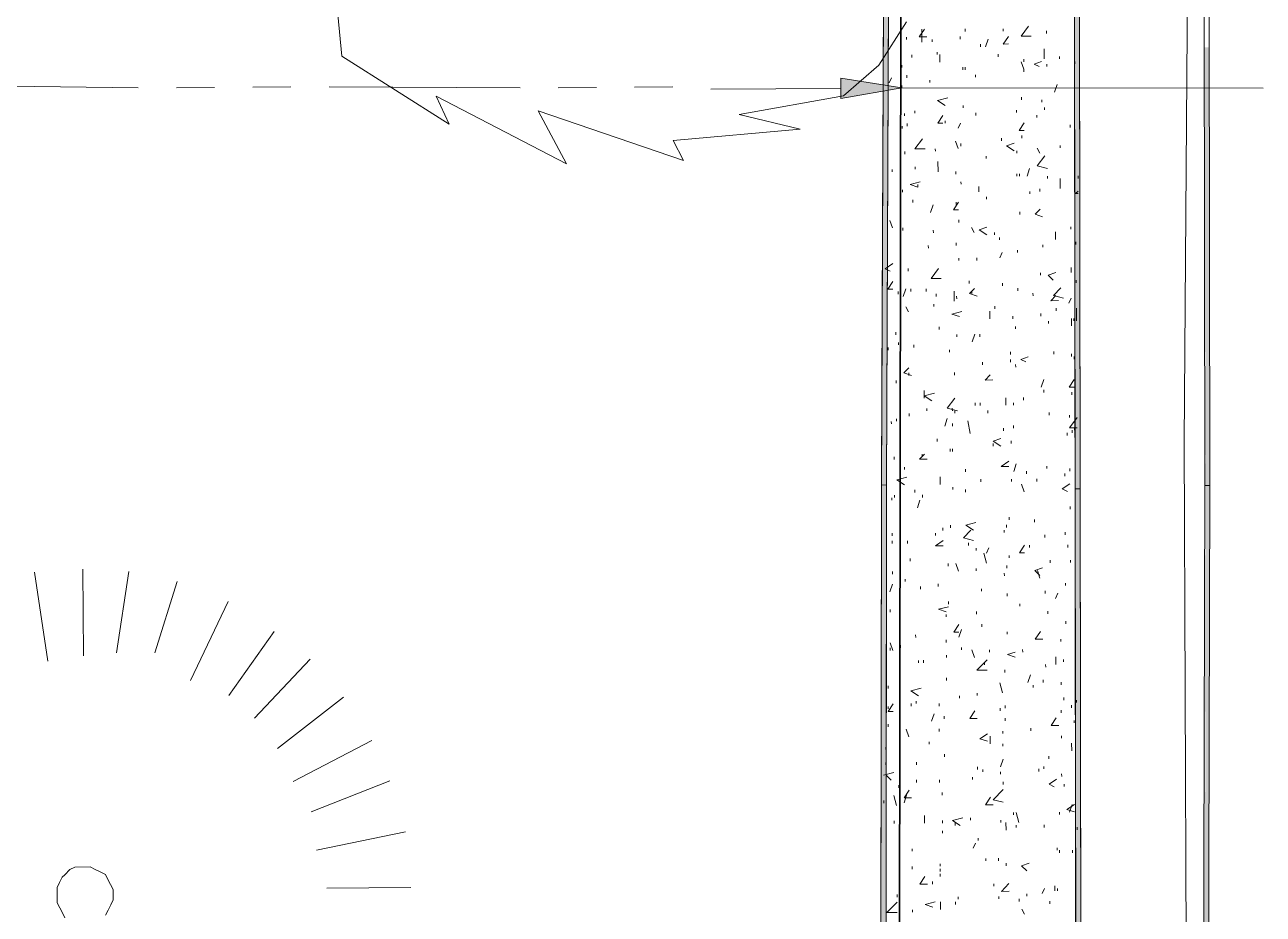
# Model space of a CAD drawing. Header units: inches. Extents: x -5728 to 15181, y 9834 to 15140.
# Drawn here: x 6391.4 to 6780.7, y 12986 to 13265.7 of the extents above; entities that cross this region are included whole.
import ezdxf

# ---------------------------------------------------------------- set-up
doc = ezdxf.new("R2010")
doc.units = ezdxf.units.IN
doc.header["$MEASUREMENT"] = 0
doc.linetypes.add('IMPORT-DASHEDX2 _4_', pattern=[0.1125, 0.075, -0.0375])
for name, color, linetype, lineweight in [('PDF_Geometry', 1, 'Continuous', 9), ('PDF_Solid Fills', 1, 'Continuous', 9), ('site plan converted for PDF_dwg', 1, 'Continuous', 9)]:
    doc.layers.add(name, color=color, linetype=linetype, lineweight=lineweight)

# ---------------------------------------------------------------- blocks, each defined once
blk = doc.blocks.new('site plan converted for PDF_dwg-1480341-SITE PLAN')
at = {"layer": 'PDF_Solid Fills'}
for points in [[(4538.52, 3241), (4540.12, 3241), (4543.32, 3541.8), (4541.72, 3541.8), (4538.85, 3271.89)], [(4599.32, 3239.4), (4600.92, 3239.4), (4602.52, 3541), (4600.92, 3541), (4599.49, 3271.49)], [(4536.12, 2941), (4537.72, 2941), (4540.12, 3241), (4538.52, 3241), (4536.15, 2944.78)], [(4597.72, 2938.6), (4599.32, 2938.6), (4600.92, 3239.4), (4599.32, 3239.4), (4597.75, 2944.37)]]:
    blk.add_hatch(color=147, dxfattribs=at).paths.add_polyline_path(points, flags=0)
at = {"layer": 'PDF_Solid Fills', "linetype": 'IMPORT-DASHEDX2 _4_'}
for points in [[(4640.37, 3240.2), (4641.72, 3240.23), (4642.45, 3377.95), (4640.85, 3377.96), (4640.67, 3327.05), (4640.37, 3240.21)], [(4640.12, 3240.2), (4640.37, 3240.31), (4640.54, 3319.1), (4640.12, 3240.21)], [(4634.52, 2640.2), (4635.5, 2640.2), (4636.34, 2743.76), (4640.33, 3240.2), (4640.12, 3240.2), (4634.52, 2640.21)], [(4635.51, 2640.2), (4636.12, 2640.2), (4641.72, 3240.2), (4640.37, 3240.2), (4635.51, 2640.2)]]:
    blk.add_hatch(color=147, dxfattribs=at).paths.add_polyline_path(points, flags=0)
at = {"layer": 'PDF_Solid Fills', "lineweight": 13}
blk.add_hatch(color=175, dxfattribs=at).paths.add_polyline_path([(4526.52, 3362.6), (4545.72, 3365.8), (4526.52, 3369)], flags=0)
at = {"layer": 'PDF_Geometry', "color": 155, "lineweight": 15}
for p, q in [((4552.12, 3380.2), (4552.12, 3384.2)), ((4565.72, 3384.2), (4565.72, 3383.4)), ((4577.72, 3384.2), (4577.72, 3383.4)), ((4591.32, 3383.4), (4591.32, 3382.6)), ((4547.32, 3381.8), (4547.32, 3381)), ((4555.32, 3381), (4555.32, 3380.2)), ((4564.12, 3381.8), (4564.12, 3381)), ((4570.52, 3379.4), (4570.52, 3378.6)), ((4572.12, 3378.6), (4572.92, 3381)), ((4548.92, 3376.2), (4548.92, 3375.4)), ((4556.92, 3377), (4556.92, 3376.2)), ((4557.72, 3373.8), (4557.72, 3376.2)), ((4576.12, 3376.2), (4576.12, 3375.4)), ((4590.52, 3374.6), (4590.52, 3377.8)), ((4595.32, 3375.4), (4595.32, 3374.6)), ((4545.72, 3373), (4545.72, 3372.2)), ((4564.92, 3372.2), (4564.92, 3371.4)), ((4565.72, 3372.2), (4565.72, 3371.4)), ((4584.12, 3374.6), (4584.12, 3373.8)), ((4591.32, 3373), (4591.32, 3372.2)), ((4600.12, 3373.8), (4600.12, 3373)), ((4541.72, 3367.4), (4542.52, 3369)), ((4547.32, 3369.8), (4547.32, 3369)), ((4554.52, 3368.2), (4554.52, 3367.4)), ((4568.92, 3369.8), (4568.92, 3369)), ((4545.72, 3366.6), (4545.72, 3365.8)), ((4593.72, 3364.2), (4594.52, 3366.6)), ((4564.92, 3360.2), (4564.92, 3359.4)), ((4583.32, 3362.6), (4583.32, 3361.8)), ((4589.72, 3361.8), (4589.72, 3361)), ((4546.52, 3357.8), (4546.52, 3357)), ((4549.72, 3358.6), (4549.72, 3357.8)), ((4581.72, 3358.6), (4581.72, 3357.8)), ((4588.12, 3357), (4588.12, 3356.2)), ((4590.52, 3359.4), (4590.52, 3358.6)), ((4545.72, 3353.8), (4545.72, 3353)), ((4547.32, 3354.6), (4547.32, 3353.8)), ((4559.32, 3355.4), (4559.32, 3354.6)), ((4563.32, 3353), (4564.12, 3354.6)), ((4598.52, 3353.8), (4598.52, 3353)), ((4563.32, 3346.6), (4562.52, 3349)), ((4564.12, 3348.2), (4564.12, 3347.4)), ((4576.92, 3349.8), (4576.92, 3349)), ((4583.32, 3350.6), (4583.32, 3349.8)), ((4546.52, 3345.8), (4546.52, 3345)), ((4556.12, 3346.6), (4556.12, 3345.8)), ((4572.12, 3344.2), (4572.12, 3343.4)), ((4581.72, 3345.8), (4581.72, 3345)), ((4588.92, 3345), (4588.12, 3346.6)), ((4595.32, 3347.4), (4595.32, 3346.6)), ((4542.52, 3340.2), (4542.52, 3339.4)), ((4549.72, 3341), (4549.72, 3340.2)), ((4556.92, 3339.4), (4556.92, 3342.6)), ((4584.92, 3337.8), (4585.72, 3340.2)), ((4562.52, 3339.4), (4562.52, 3338.6)), ((4581.72, 3338.6), (4581.72, 3337.8)), ((4582.52, 3338.6), (4582.52, 3337.8)), ((4591.32, 3337.8), (4591.32, 3337)), ((4595.32, 3333.8), (4595.32, 3337)), ((4600.92, 3337.8), (4600.92, 3337)), ((4545.72, 3333.8), (4545.72, 3333)), ((4564.12, 3336.2), (4564.12, 3335.4)), ((4585.72, 3333), (4585.72, 3332.2)), ((4588.92, 3333.8), (4588.92, 3333)), ((4548.92, 3330.6), (4548.92, 3329.8)), ((4554.52, 3326.6), (4555.32, 3329)), ((4562.52, 3329.8), (4562.52, 3329)), ((4572.12, 3331.4), (4572.12, 3330.6)), ((4582.52, 3326.6), (4582.52, 3325.8)), ((4542.52, 3321.8), (4541.72, 3324.2)), ((4545.72, 3321.8), (4545.72, 3321)), ((4555.32, 3321), (4555.32, 3320.2)), ((4563.32, 3324.2), (4563.32, 3323.4)), ((4568.12, 3320.2), (4567.32, 3321.8)), ((4598.52, 3321.8), (4598.52, 3321)), ((4562.52, 3317), (4562.52, 3316.2)), ((4574.52, 3320.2), (4574.52, 3319.4)), ((4576.12, 3318.6), (4576.12, 3317.8)), ((4593.72, 3317.8), (4593.72, 3320.2)), ((4593.72, 3319.4), (4593.72, 3318.6)), ((4600.12, 3317), (4600.12, 3316.2)), ((4553.72, 3316.2), (4553.72, 3315.4)), ((4576.12, 3312.2), (4576.92, 3313.8)), ((4581.72, 3314.6), (4581.72, 3313.8)), ((4589.72, 3316.2), (4589.72, 3315.4)), ((4544.92, 3309.8), (4544.92, 3309)), ((4563.32, 3312.2), (4563.32, 3311.4)), ((4568.92, 3312.2), (4568.92, 3311.4)), ((4547.32, 3309), (4547.32, 3308.2)), ((4588.92, 3307.4), (4588.92, 3306.6)), ((4544.12, 3301.8), (4544.12, 3301)), ((4545.72, 3300.2), (4546.52, 3302.6)), ((4548.12, 3302.6), (4548.12, 3301.8)), ((4552.92, 3302.6), (4552.92, 3301.8)), ((4561.72, 3298.6), (4561.72, 3301.8)), ((4566.52, 3305), (4566.52, 3304.2)), ((4567.32, 3301.8), (4567.32, 3301)), ((4576.92, 3304.2), (4576.92, 3303.4)), ((4581.72, 3302.6), (4581.72, 3301.8)), ((4600.12, 3305), (4600.12, 3304.2)), ((4544.92, 3297.8), (4544.92, 3297)), ((4555.32, 3297.8), (4555.32, 3297)), ((4556.12, 3301), (4556.12, 3300.2)), ((4562.52, 3300.2), (4562.52, 3299.4)), ((4586.52, 3301), (4586.52, 3300.2)), ((4597.72, 3297.8), (4598.52, 3299.4)), ((4547.32, 3295.4), (4546.52, 3297)), ((4572.92, 3293), (4572.92, 3295.4)), ((4574.52, 3297), (4574.52, 3296.2)), ((4580.12, 3293.8), (4580.12, 3293)), ((4588.92, 3294.6), (4588.92, 3293.8)), ((4593.72, 3296.2), (4593.72, 3295.4)), ((4600.12, 3292.2), (4600.12, 3296.2)), ((4556.92, 3290.6), (4556.92, 3289.8)), ((4580.92, 3290.6), (4580.92, 3289.8)), ((4591.32, 3292.2), (4591.32, 3291.4)), ((4598.52, 3290.6), (4598.52, 3293)), ((4599.32, 3293), (4599.32, 3292.2)), ((4543.32, 3289), (4543.32, 3288.2)), ((4544.12, 3285.8), (4544.12, 3285)), ((4562.52, 3288.2), (4562.52, 3287.4)), ((4567.32, 3285.8), (4568.12, 3288.2)), ((4569.72, 3288.2), (4569.72, 3287.4)), ((4540.92, 3284.2), (4540.92, 3283.4)), ((4548.92, 3285), (4548.92, 3284.2)), ((4560.12, 3283.4), (4560.12, 3282.6)), ((4579.32, 3282.6), (4579.32, 3281.8)), ((4592.92, 3282.6), (4592.92, 3281.8)), ((4598.52, 3281.8), (4598.52, 3281)), ((4570.52, 3279.4), (4570.52, 3278.6)), ((4579.32, 3280.2), (4579.32, 3279.4)), ((4580.92, 3278.6), (4580.92, 3277.8)), ((4599.32, 3281), (4599.32, 3280.2)), ((4547.32, 3276.2), (4547.32, 3275.4)), ((4561.72, 3276.2), (4561.72, 3275.4)), ((4543.32, 3273.8), (4543.32, 3273)), ((4552.12, 3268.2), (4552.12, 3270.6)), ((4588.92, 3271.4), (4589.72, 3273.8)), ((4589.72, 3270.6), (4589.72, 3269.8)), ((4568.12, 3266.6), (4568.12, 3265.8)), ((4569.72, 3266.6), (4569.72, 3265.8)), ((4577.72, 3265.8), (4577.72, 3268.2)), ((4580.12, 3266.6), (4580.12, 3265.8)), ((4583.32, 3268.2), (4583.32, 3267.4)), ((4598.52, 3269.8), (4598.52, 3269)), ((4547.32, 3263.4), (4547.32, 3262.6)), ((4552.92, 3265), (4552.92, 3264.2)), ((4560.92, 3265), (4560.92, 3264.2)), ((4561.72, 3264.2), (4561.72, 3263.4)), ((4572.12, 3264.2), (4572.12, 3263.4)), ((4591.32, 3263.4), (4591.32, 3262.6)), ((4597.72, 3262.6), (4597.72, 3261.8)), ((4541.72, 3261), (4541.72, 3260.2)), ((4543.32, 3261.8), (4543.32, 3261)), ((4558.52, 3259.4), (4559.32, 3261.8)), ((4560.92, 3260.2), (4560.92, 3259.4)), ((4566.52, 3257), (4565.72, 3261)), ((4576.92, 3258.6), (4576.92, 3257.8)), ((4580.12, 3259.4), (4580.12, 3258.6)), ((4599.32, 3258.6), (4599.32, 3257.8)), ((4556.12, 3255.4), (4556.12, 3254.6)), ((4579.32, 3254.6), (4579.32, 3253.8)), ((4596.92, 3257), (4596.92, 3256.2)), ((4598.52, 3257.8), (4598.52, 3257)), ((4560.12, 3252.2), (4560.12, 3251.4)), ((4560.92, 3252.2), (4560.92, 3251.4)), ((4573.72, 3253.8), (4573.72, 3253)), ((4542.52, 3249.8), (4542.52, 3249)), ((4551.32, 3250.6), (4551.32, 3249.8)), ((4580.12, 3245), (4580.92, 3247.4)), ((4545.72, 3246.6), (4545.72, 3245.8)), ((4556.92, 3241), (4556.92, 3243.4)), ((4564.92, 3245.8), (4564.92, 3245)), ((4584.12, 3245), (4584.12, 3244.2)), ((4590.52, 3246.6), (4590.52, 3245.8)), ((4596.12, 3244.2), (4596.12, 3243.4)), ((4597.72, 3245.8), (4597.72, 3245)), ((4548.92, 3239.4), (4548.92, 3238.6)), ((4560.92, 3240.2), (4560.92, 3239.4)), ((4564.92, 3239.4), (4564.92, 3238.6)), ((4569.72, 3242.6), (4569.72, 3241.8)), ((4579.32, 3242.6), (4579.32, 3241.8)), ((4583.32, 3238.6), (4582.52, 3241)), ((4587.32, 3242.6), (4587.32, 3241.8)), ((4541.72, 3237), (4541.72, 3236.2)), ((4542.52, 3237.8), (4542.52, 3237)), ((4549.72, 3233.8), (4550.52, 3236.2)), ((4551.32, 3237.8), (4551.32, 3237)), ((4597.72, 3233.8), (4597.72, 3233)), ((4557.72, 3227.4), (4557.72, 3226.6)), ((4560.12, 3228.2), (4560.12, 3227.4)), ((4577.72, 3228.2), (4577.72, 3227.4)), ((4578.52, 3230.6), (4578.52, 3229.8)), ((4586.52, 3229.8), (4586.52, 3229)), ((4541.72, 3225.8), (4541.72, 3225)), ((4541.72, 3223.4), (4541.72, 3222.6)), ((4546.52, 3223.4), (4546.52, 3222.6)), ((4555.32, 3225.8), (4555.32, 3225)), ((4576.92, 3226.6), (4576.92, 3225.8)), ((4589.72, 3225), (4589.72, 3224.2)), ((4596.12, 3225.8), (4596.12, 3225)), ((4565.72, 3222.6), (4565.72, 3221.8)), ((4568.12, 3221), (4568.12, 3220.2)), ((4571.32, 3219.4), (4572.12, 3221)), ((4584.92, 3221.8), (4584.92, 3221)), ((4596.92, 3221.8), (4596.92, 3221)), ((4287.32, 3216.2), (4287.32, 3189)), ((4547.32, 3217.8), (4547.32, 3217)), ((4559.32, 3216.2), (4559.32, 3215.4)), ((4562.52, 3213.8), (4561.72, 3216.2)), ((4571.32, 3216.2), (4570.52, 3219.4)), ((4578.52, 3218.6), (4578.52, 3217.8)), ((4591.32, 3217), (4591.32, 3216.2)), ((4597.72, 3217), (4597.72, 3216.2)), ((4272.12, 3215.4), (4276.12, 3187.4)), ((4301.72, 3215.4), (4297.72, 3189.8)), ((4316.92, 3212.2), (4309.72, 3189.8)), ((4541.72, 3213.8), (4541.72, 3213)), ((4568.12, 3214.6), (4568.12, 3213.8)), ((4576.92, 3213), (4576.92, 3212.2)), ((4577.72, 3215.4), (4577.72, 3214.6)), ((4588.12, 3211.4), (4587.32, 3213.8)), ((4540.92, 3207.4), (4541.72, 3209.8)), ((4545.72, 3211.4), (4545.72, 3210.6)), ((4550.52, 3209), (4550.52, 3208.2)), ((4556.12, 3209.8), (4556.12, 3209)), ((4569.72, 3208.2), (4569.72, 3207.4)), ((4596.12, 3209.8), (4596.12, 3209)), ((4332.92, 3205.8), (4320.92, 3181)), ((4559.32, 3204.2), (4559.32, 3203.4)), ((4577.72, 3206.6), (4577.72, 3205.8)), ((4589.72, 3207.4), (4589.72, 3206.6)), ((4592.92, 3205), (4593.72, 3206.6)), ((4540.92, 3201.8), (4540.92, 3201)), ((4558.52, 3200.2), (4558.52, 3199.4)), ((4568.12, 3201), (4568.12, 3200.2)), ((4581.72, 3203.4), (4581.72, 3202.6)), ((4590.52, 3201), (4590.52, 3200.2)), ((4347.32, 3196.2), (4332.92, 3176.2)), ((4569.72, 3197), (4569.72, 3196.2)), ((4596.12, 3197.8), (4596.12, 3197)), ((4548.92, 3193.8), (4548.92, 3193)), ((4562.52, 3193), (4563.32, 3195.4)), ((4577.72, 3194.6), (4577.72, 3193.8)), ((4541.72, 3189), (4540.92, 3191.4)), ((4540.92, 3189.8), (4540.92, 3189)), ((4544.12, 3190.6), (4544.12, 3189.8)), ((4558.52, 3192.2), (4558.52, 3191.4)), ((4563.32, 3189.8), (4563.32, 3189)), ((4567.32, 3186.6), (4566.52, 3189)), ((4572.12, 3189), (4572.12, 3188.2)), ((4582.52, 3189), (4582.52, 3188.2)), ((4594.52, 3192.2), (4594.52, 3191.4)), ((4358.52, 3187.4), (4340.92, 3169)), ((4549.72, 3185.8), (4549.72, 3185)), ((4551.32, 3185.8), (4551.32, 3185)), ((4558.52, 3187.4), (4558.52, 3186.6)), ((4570.52, 3185), (4570.52, 3184.2)), ((4592.92, 3184.2), (4592.92, 3186.6)), ((4595.32, 3185.8), (4595.32, 3185)), ((4576.92, 3182.6), (4576.92, 3181.8)), ((4584.12, 3178.6), (4584.92, 3181)), ((4589.72, 3184.2), (4589.72, 3183.4)), ((4540.12, 3177.8), (4540.12, 3177)), ((4558.52, 3180.2), (4558.52, 3179.4)), ((4576.12, 3175.4), (4575.32, 3178.6)), ((4585.72, 3177.8), (4585.72, 3177)), ((4588.92, 3179.4), (4588.92, 3178.6)), ((4594.52, 3178.6), (4594.52, 3177.8)), ((4368.92, 3175.4), (4348.12, 3159.4)), ((4548.92, 3173), (4548.92, 3172.2)), ((4562.52, 3174.6), (4562.52, 3173.8)), ((4568.12, 3175.4), (4568.12, 3174.6)), ((4595.32, 3173.8), (4595.32, 3173)), ((4540.12, 3171.4), (4540.12, 3170.6)), ((4547.32, 3172.2), (4547.32, 3171.4)), ((4553.72, 3166.6), (4554.52, 3169)), ((4556.12, 3172.2), (4556.12, 3171.4)), ((4575.32, 3170.6), (4575.32, 3169.8)), ((4576.92, 3171.4), (4576.92, 3170.6)), ((4594.52, 3169.8), (4594.52, 3169)), ((4597.72, 3171.4), (4597.72, 3170.6)), ((4540.12, 3165.8), (4540.12, 3165)), ((4557.72, 3168.2), (4557.72, 3167.4)), ((4576.92, 3167.4), (4576.92, 3166.6)), ((4598.52, 3166.6), (4598.52, 3165.8)), ((4377.72, 3161.8), (4352.92, 3149)), ((4546.52, 3161.8), (4545.72, 3164.2)), ((4556.12, 3164.2), (4556.12, 3163.4)), ((4572.12, 3159.4), (4572.12, 3161.8)), ((4576.12, 3163.4), (4576.12, 3162.6)), ((4584.92, 3164.2), (4584.92, 3163.4)), ((4594.52, 3161.8), (4594.52, 3161)), ((4539.32, 3158.6), (4539.32, 3157.8)), ((4552.92, 3160.2), (4552.92, 3159.4)), ((4576.12, 3159.4), (4576.12, 3158.6)), ((4597.72, 3157), (4597.72, 3159.4)), ((4539.32, 3153.8), (4539.32, 3153)), ((4548.92, 3153.8), (4548.92, 3153)), ((4557.72, 3156.2), (4557.72, 3155.4)), ((4575.32, 3152.2), (4576.12, 3154.6)), ((4590.52, 3155.4), (4590.52, 3154.6)), ((4538.52, 3149.8), (4541.72, 3150.6)), ((4539.32, 3149.8), (4540.92, 3148.2)), ((4568.12, 3152.2), (4568.12, 3151.4)), ((4569.72, 3151.4), (4569.72, 3150.6)), ((4575.32, 3150.6), (4575.32, 3149.8)), ((4587.32, 3151.4), (4587.32, 3150.6)), ((4588.92, 3152.2), (4588.92, 3151.4)), ((4594.52, 3149.8), (4594.52, 3149)), ((4383.32, 3149), (4358.52, 3139.4)), ((4543.32, 3146.6), (4543.32, 3145.8)), ((4548.92, 3148.2), (4548.92, 3147.4)), ((4556.12, 3148.2), (4556.12, 3147.4)), ((4566.52, 3149), (4566.52, 3148.2)), ((4595.32, 3146.6), (4595.32, 3145.8)), ((4538.52, 3141.8), (4538.52, 3141)), ((4542.52, 3140.2), (4541.72, 3143.4)), ((4544.92, 3141), (4545.72, 3143.4)), ((4556.92, 3144.2), (4556.92, 3143.4)), ((4579.32, 3137.8), (4579.32, 3137)), ((4580.92, 3134.6), (4580.12, 3137.8)), ((4593.72, 3137.8), (4593.72, 3137)), ((4596.92, 3137.8), (4597.72, 3140.2)), ((4541.72, 3135.4), (4541.72, 3134.6)), ((4551.32, 3134.6), (4551.32, 3137)), ((4556.92, 3135.4), (4556.92, 3134.6)), ((4560.92, 3134.6), (4560.92, 3133.8)), ((4565.72, 3136.2), (4565.72, 3135.4)), ((4575.32, 3135.4), (4575.32, 3134.6)), ((4576.92, 3132.2), (4576.92, 3134.6)), ((4388.12, 3133), (4360.12, 3127.4)), ((4556.92, 3132.2), (4556.92, 3131.4)), ((4580.12, 3133.8), (4580.12, 3133)), ((4588.92, 3133.8), (4588.92, 3133)), ((4599.32, 3133), (4599.32, 3132.2)), ((4547.32, 3126.6), (4547.32, 3125.8)), ((4566.52, 3126.6), (4567.32, 3128.2)), ((4568.12, 3129.8), (4568.12, 3129)), ((4592.92, 3126.6), (4592.92, 3125.8)), ((4570.52, 3123.4), (4570.52, 3122.6)), ((4574.52, 3123.4), (4574.52, 3122.6)), ((4593.72, 3125.8), (4593.72, 3125)), ((4597.72, 3125.8), (4597.72, 3125)), ((4547.32, 3121), (4547.32, 3120.2)), ((4556.12, 3121.8), (4556.12, 3121)), ((4556.12, 3120.2), (4556.12, 3119.4)), ((4556.12, 3118.6), (4556.12, 3117.8)), ((4576.92, 3121.8), (4576.92, 3121)), ((4389.72, 3115.4), (4363.32, 3115.4)), ((4553.72, 3116.2), (4553.72, 3115.4)), ((4572.92, 3115.4), (4572.92, 3114.6)), ((4542.52, 3112.2), (4542.52, 3111.4)), ((4561.72, 3111.4), (4561.72, 3110.6)), ((4574.52, 3111.4), (4574.52, 3110.6)), ((4580.92, 3110.6), (4580.92, 3109.8)), ((4583.32, 3112.2), (4583.32, 3111.4)), ((4588.12, 3112.2), (4588.92, 3113.8)), ((4592.92, 3113.8), (4592.92, 3113)), ((4547.32, 3107.4), (4547.32, 3106.6)), ((4560.92, 3109.8), (4560.92, 3109)), ((4582.52, 3105.8), (4581.72, 3107.4)), ((4590.52, 3109.8), (4590.52, 3109))]:
    blk.add_line(p, q, dxfattribs=at)
at = {"layer": 'PDF_Geometry', "color": 175, "lineweight": 13}
for p, q in [((4264.92, 3368.2), (4305.72, 3367.4)), ((4317.72, 3367.4), (4329.72, 3367.4)), ((4341.72, 3367.4), (4353.72, 3367.4)), ((4365.72, 3367.4), (4425.72, 3366.6)), ((4437.72, 3366.6), (4449.72, 3366.6)), ((4461.72, 3366.6), (4473.72, 3366.6)), ((4485.72, 3365.8), (4526.52, 3365.8)), ((4545.72, 3365.8), (4659.32, 3365))]:
    blk.add_line(p, q, dxfattribs=at)
at = {"layer": 'PDF_Geometry', "color": 157, "lineweight": 35, "flags": 128}
blk.add_lwpolyline([(1834.52, 362.6), (4520.12, 325), (4553.72, 4365.8), (4155.32, 4561), (679.32, 1833.8)], close=True, dxfattribs=at)
at = {"layer": 'PDF_Geometry', "color": 155, "lineweight": 15, "flags": 128}
for points in [[(4592.92, 2442.6), (4603.32, 2449), (4612.92, 2457.8), (4620.12, 2468.2), (4624.92, 2480.2), (4626.52, 2492.2), (4628.92, 2640.2), (4632.92, 2938.6), (4633.72, 3253.8), (4637.72, 3541), (4638.52, 3842.6), (4640.12, 4138.6), (4641.72, 4377.8), (4640.92, 4393), (4637.72, 4407.4), (4632.92, 4421), (4626.52, 4431.4), (4617.72, 4441.8), (4608.12, 4449.8), (4597.72, 4456.2), (4591.32, 4460.2), (4574.52, 4467.4), (4553.72, 4471.4)], [(4365.72, 3421.8), (4369.72, 3377), (4403.32, 3355.4), (4399.32, 3364.2), (4440.12, 3342.6), (4431.32, 3359.4), (4476.92, 3343.4), (4473.72, 3349.8), (4513.72, 3353), (4494.52, 3357.8), (4527.32, 3363.4), (4538.52, 3373), (4547.32, 3386.6)], [(4553.72, 3381.8), (4551.32, 3381.8), (4552.92, 3384.2)], [(4586.52, 3381.8), (4583.32, 3381.8), (4585.72, 3385)], [(4579.32, 3379.4), (4577.72, 3379.4), (4579.32, 3381.8)], [(4584.12, 3370.6), (4584.12, 3371.4), (4583.32, 3373.8)], [(4588.92, 3372.2), (4587.32, 3373), (4589.72, 3373.8)], [(4559.32, 3360.2), (4556.92, 3361.8), (4560.12, 3362.6)], [(4558.52, 3354.6), (4556.92, 3354.6), (4558.52, 3357)], [(4584.12, 3352.2), (4582.52, 3352.2), (4584.12, 3354.6)], [(4552.92, 3346.6), (4549.72, 3346.6), (4552.12, 3349.8)], [(4580.92, 3345.8), (4578.52, 3347.4), (4580.92, 3348.2)], [(4591.32, 3340.2), (4588.12, 3341), (4590.52, 3344.2)], [(4550.52, 3335.4), (4550.52, 3334.6), (4548.12, 3335.4), (4551.32, 3336.2)], [(4569.72, 3334.6), (4569.72, 3333.8), (4569.72, 3333)], [(4600.92, 3332.2), (4600.12, 3332.2), (4600.92, 3333)], [(4563.32, 3327.4), (4561.72, 3327.4), (4563.32, 3329.8)], [(4589.72, 3325), (4587.32, 3325.8), (4588.92, 3327.4)], [(4572.12, 3319.4), (4569.72, 3321), (4572.12, 3321.8)], [(4541.72, 3308.2), (4540.12, 3309), (4542.52, 3310.6)], [(4557.72, 3305.8), (4554.52, 3305.8), (4556.92, 3309)], [(4592.92, 3305), (4591.32, 3306.6), (4593.72, 3307.4)], [(4598.52, 3309), (4598.52, 3308.2), (4598.52, 3307.4)], [(4542.52, 3302.6), (4540.92, 3302.6), (4542.52, 3305)], [(4568.92, 3300.2), (4566.52, 3301), (4568.12, 3302.6)], [(4596.12, 3299.4), (4592.92, 3300.2), (4595.32, 3302.6)], [(4594.52, 3298.6), (4592.12, 3298.6), (4593.72, 3300.2)], [(4563.32, 3293.8), (4560.92, 3294.6), (4564.12, 3295.4)], [(4584.12, 3279.4), (4582.52, 3280.2), (4584.92, 3281)], [(4548.12, 3275.4), (4545.72, 3276.2), (4547.32, 3277.8)], [(4573.72, 3273.8), (4571.32, 3273.8), (4572.92, 3275.4)], [(4599.32, 3271.4), (4597.72, 3271.4), (4599.32, 3273.8)], [(4554.52, 3267.4), (4552.12, 3269), (4555.32, 3269.8)], [(4562.52, 3264.2), (4559.32, 3265), (4561.72, 3268.2)], [(4600.12, 3258.6), (4597.72, 3258.6), (4600.12, 3261.8)], [(4576.12, 3253), (4573.72, 3254.6), (4576.12, 3255.4)], [(4552.92, 3249), (4550.52, 3249), (4552.12, 3250.6)], [(4578.52, 3246.6), (4576.12, 3246.6), (4578.52, 3248.2)], [(4545.72, 3241), (4543.32, 3242.6), (4546.52, 3243.4)], [(4596.92, 3238.6), (4595.32, 3239.4), (4597.72, 3241)], [(4567.32, 3226.6), (4564.92, 3228.2), (4568.12, 3229)], [(4557.72, 3221.8), (4555.32, 3221.8), (4557.72, 3223.4)], [(4567.32, 3223.4), (4564.12, 3224.2), (4566.52, 3226.6)], [(4583.32, 3219.4), (4581.72, 3219.4), (4583.32, 3221.8)], [(4588.12, 3212.2), (4586.52, 3213.8), (4588.92, 3214.6)], [(4558.52, 3201), (4556.12, 3201.8), (4559.32, 3202.6)], [(4562.52, 3194.6), (4560.92, 3194.6), (4562.52, 3197)], [(4588.92, 3192.2), (4586.52, 3192.2), (4588.12, 3194.6)], [(4571.32, 3182.6), (4568.12, 3182.6), (4571.32, 3185.8)], [(4580.12, 3186.6), (4577.72, 3187.4), (4580.12, 3188.2)], [(4549.72, 3174.6), (4547.32, 3176.2), (4550.52, 3177)], [(4541.72, 3169.8), (4540.12, 3169.8), (4541.72, 3172.2)], [(4568.12, 3167.4), (4565.72, 3167.4), (4567.32, 3169.8)], [(4593.72, 3165), (4591.32, 3165), (4592.92, 3167.4)], [(4571.32, 3160.2), (4568.92, 3161), (4571.32, 3162.6)], [(4592.12, 3145.8), (4590.52, 3146.6), (4592.92, 3148.2)], [(4547.32, 3142.6), (4544.92, 3142.6), (4546.52, 3145)], [(4572.92, 3140.2), (4570.52, 3140.2), (4572.12, 3142.6)], [(4576.12, 3141), (4572.92, 3141.8), (4576.12, 3145)], [(4598.52, 3137.8), (4596.12, 3138.6), (4598.52, 3140.2)], [(4562.52, 3133.8), (4560.12, 3135.4), (4563.32, 3136.2)], [(4293.72, 3107.4), (4294.52, 3109), (4295.32, 3110.6), (4296.12, 3112.2), (4296.12, 3113.8), (4296.12, 3115.4), (4295.32, 3117), (4294.52, 3118.6), (4293.72, 3120.2), (4292.12, 3121), (4290.52, 3121.8), (4288.92, 3122.6), (4284.12, 3122.6), (4282.52, 3121.8), (4280.92, 3120.2), (4280.12, 3119.4), (4279.32, 3117.8), (4278.52, 3116.2), (4278.52, 3111.4), (4279.32, 3109.8), (4280.12, 3108.2), (4280.92, 3106.6)], [(4583.32, 3119.4), (4581.72, 3121), (4584.12, 3121.8)], [(4552.12, 3115.4), (4549.72, 3115.4), (4551.32, 3117.8)], [(4577.72, 3113), (4575.32, 3113), (4577.72, 3115.4)], [(4592.12, 3114.6), (4592.12, 3113.8), (4592.12, 3113)], [(4542.52, 3106.6), (4539.32, 3106.6), (4542.52, 3109.8)], [(4553.72, 3108.2), (4551.32, 3109), (4554.52, 3109.8)], [(4556.12, 3108.2), (4556.12, 3107.4), (4556.12, 3109.8)]]:
    blk.add_lwpolyline(points, dxfattribs=at)
at = {"layer": 'PDF_Geometry', "color": 147, "flags": 128}
for points in [[(4538.52, 3241), (4540.12, 3241), (4543.32, 3541.8), (4541.72, 3541.8)], [(4599.32, 3239.4), (4600.92, 3239.4), (4602.52, 3541), (4600.92, 3541)], [(4640.92, 3240.2), (4641.72, 3240.2), (4643.32, 3541), (4641.72, 3541), (4640.12, 3240.2)], [(4536.12, 2941), (4537.72, 2941), (4540.12, 3241), (4538.52, 3241)], [(4597.72, 2938.6), (4599.32, 2938.6), (4600.92, 3239.4), (4599.32, 3239.4)], [(4635.32, 2640.2), (4636.12, 2640.2), (4641.72, 3240.2), (4640.12, 3240.2), (4634.52, 2640.2)]]:
    blk.add_lwpolyline(points, close=True, dxfattribs=at)
at = {"layer": 'PDF_Geometry', "color": 155, "lineweight": 15, "flags": 128}
for points in [[(4568.92, 3357), (4568.92, 3357.8)], [(4599.32, 3172.2), (4599.32, 3173)], [(4576.12, 3146.6), (4576.12, 3147.4)]]:
    blk.add_lwpolyline(points, close=True, dxfattribs=at)
at = {"layer": 'PDF_Solid Fills', "color": 147}
for p, q in [((4541.72, 3541.8), (4538.85, 3271.89)), ((4540.12, 3241), (4543.32, 3541.8)), ((4600.92, 3541), (4599.49, 3271.49)), ((4600.92, 3239.4), (4602.52, 3541)), ((4538.85, 3271.89), (4538.52, 3241)), ((4599.49, 3271.49), (4599.32, 3239.4)), ((4538.52, 3241), (4536.15, 2944.78)), ((4537.72, 2941), (4540.12, 3241)), ((4540.12, 3241), (4538.52, 3241)), ((4538.52, 3241), (4540.12, 3241)), ((4599.32, 3239.4), (4597.75, 2944.37)), ((4599.32, 2938.6), (4600.92, 3239.4)), ((4600.92, 3239.4), (4599.32, 3239.4)), ((4599.32, 3239.4), (4600.92, 3239.4))]:
    blk.add_line(p, q, dxfattribs=at)
at = {"layer": 'PDF_Solid Fills', "color": 175, "lineweight": 13}
for p, q in [((4545.72, 3365.8), (4526.52, 3369)), ((4526.52, 3369), (4526.52, 3362.6)), ((4526.52, 3362.6), (4545.72, 3365.8))]:
    blk.add_line(p, q, dxfattribs=at)

msp = doc.modelspace()

# ---------------------------------------------------------------- block references
at = {"layer": 'site plan converted for PDF_dwg', "color": 147, "linetype": 'IMPORT-DASHEDX2 _4_', "rotation": 0.383349167194431}
msp.add_blockref('site plan converted for PDF_dwg-1480341-SITE PLAN', (2144.04, 9849.68), dxfattribs=at)

doc.saveas('drawing.dxf')
